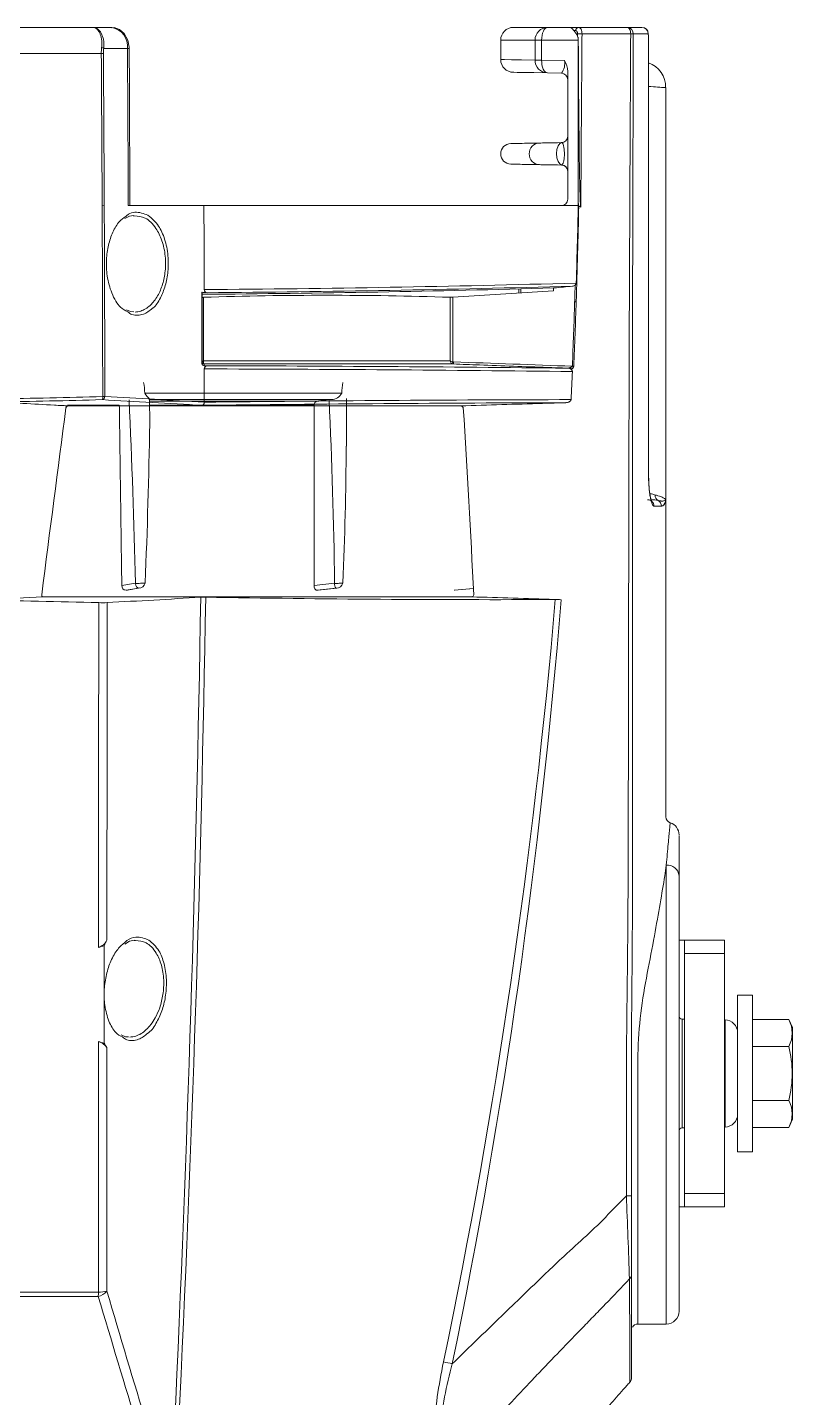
# Model space of a CAD drawing. Extents: x 9.3 to 87, y 1.1 to 68.8.
# Drawn here: x 39.43 to 43.02, y 6.65 to 13.08 of the extents above; entities that cross this region are included whole.
import ezdxf

# ---------------------------------------------------------------- set-up
doc = ezdxf.new("R2010")
doc.units = 0
doc.header["$MEASUREMENT"] = 0
doc.linetypes.add('SLD-Solid', pattern=[0])
doc.layers.add('OBJECT', color=7, linetype='CONTINUOUS')

msp = doc.modelspace()

# ---------------------------------------------------------------- linework, layer by layer
at = {"layer": 'OBJECT', "linetype": 'SLD-Solid', "lineweight": 15}
for p, q in [((39.7338, 13.079), (38.1725, 13.079)), ((41.8677, 13.079), (41.7075, 13.079)), ((41.9765, 13.079), (41.8677, 13.079)), ((41.9765, 13.079), (42.0129, 13.079)), ((42.0001, 13.064), (41.9904, 13.064)), ((42.3401, 13.0515), (42.3399, 13.049)), ((41.6475, 13.019), (41.6475, 12.9284)), ((41.6475, 13.019), (41.809, 13.019)), ((41.809, 13.019), (41.809, 12.9256)), ((41.8396, 13.019), (41.809, 13.019)), ((41.8396, 12.9256), (41.8396, 13.019)), ((41.8396, 13.019), (42.0107, 13.019)), ((42.0107, 12.243), (42.0107, 13.019)), ((42.3411, 13.0395), (42.3409, 13.037)), ((42.3409, 13.037), (42.3412, 13.037)), ((42.3415, 10.989), (42.3413, 13.037)), ((42.3413, 12.9132), (42.3413, 13.037)), ((38.1725, 12.9566), (39.7731, 12.9566)), ((41.8396, 12.9256), (41.809, 12.9256)), ((41.9466, 12.9238), (41.8396, 12.9256)), ((41.8667, 12.8656), (41.933, 12.8645)), ((41.9625, 12.8728), (41.9625, 12.273)), ((42.4225, 10.8655), (42.4225, 12.7965)), ((39.7773, 12.2429), (39.7871, 12.243)), ((39.9344, 12.243), (39.9245, 12.243)), ((40.2546, 12.243), (39.9344, 12.243)), ((41.4232, 11.8135), (41.8956, 11.8438)), ((41.7325, 11.8333), (41.7325, 11.8524)), ((41.7423, 11.8527), (41.7423, 11.834)), ((40.253, 11.8131), (40.253, 11.5153)), ((41.4103, 11.5153), (41.4103, 11.8131)), ((41.4232, 11.8135), (41.4232, 11.511)), ((40.253, 11.5153), (41.4103, 11.5153)), ((41.4256, 11.5004), (40.2563, 11.5004)), ((40.9015, 11.3629), (39.9771, 11.3629)), ((40.0005, 11.2206), (39.9989, 11.3363)), ((40.7858, 11.3264), (39.9993, 11.3264)), ((40.8536, 11.334), (40.0003, 11.334)), ((40.9233, 11.1155), (40.9235, 11.3393)), ((39.8578, 11.3072), (39.6139, 11.3072)), ((40.7729, 11.3072), (39.9996, 11.3072)), ((42.4228, 10.8629), (42.4227, 10.8655)), ((39.8694, 10.4613), (39.9335, 10.4728)), ((39.9476, 10.4494), (39.8893, 10.439)), ((39.8928, 10.439), (39.8893, 10.439)), ((39.8928, 10.439), (39.9482, 10.4494)), ((39.8961, 10.4393), (39.9537, 10.4502)), ((40.7717, 10.4613), (40.868, 10.4728)), ((40.8746, 10.4494), (40.787, 10.439)), ((40.7898, 10.439), (40.787, 10.439)), ((40.7898, 10.439), (40.8751, 10.4494)), ((40.7911, 10.4391), (40.8782, 10.4497)), ((41.5195, 10.4477), (41.4288, 10.439)), ((41.4306, 10.439), (41.4288, 10.439)), ((41.4306, 10.439), (41.5195, 10.4477)), ((41.431, 10.439), (41.5195, 10.4477)), ((39.194, 10.3923), (39.4978, 10.4082)), ((42.4245, 6.998), (42.4245, 9.1504)), ((42.4845, 9.1005), (42.4845, 7.058)), ((42.4845, 8.798), (42.5105, 8.798)), ((42.6975, 8.798), (42.5105, 8.798)), ((42.5105, 8.798), (42.5105, 8.7355)), ((42.6975, 8.7355), (42.6975, 8.798)), ((42.6975, 8.7355), (42.5105, 8.7355)), ((42.5105, 8.7355), (42.5105, 7.6105)), ((42.6975, 7.6105), (42.6975, 8.7355)), ((42.8295, 8.5405), (42.7595, 8.5405)), ((42.7595, 8.5405), (42.7595, 7.8055)), ((42.8295, 8.5405), (42.8295, 7.8055)), ((42.5105, 8.4275), (42.4993, 8.4277)), ((42.4993, 8.4277), (42.4993, 7.9182)), ((42.7006, 8.4242), (42.6975, 8.4242)), ((42.7006, 8.4242), (42.7006, 7.9217)), ((42.8295, 8.4255), (43, 8.4255)), ((43.0175, 8.3879), (43, 8.4255)), ((43.0175, 7.958), (43.0175, 8.3879)), ((42.8295, 8.2993), (43, 8.2993)), ((42.8295, 8.0467), (43, 8.0467)), ((42.4993, 7.9182), (42.5105, 7.9184)), ((42.6975, 7.9217), (42.7006, 7.9217)), ((42.8295, 7.9204), (43, 7.9204)), ((43, 7.9204), (43.0175, 7.958)), ((42.7595, 7.8055), (42.8295, 7.8055)), ((42.5105, 7.6105), (42.6975, 7.6105)), ((42.5105, 7.6105), (42.5105, 7.548)), ((42.6975, 7.548), (42.6975, 7.6105)), ((42.4845, 7.548), (42.5105, 7.548)), ((42.6975, 7.548), (42.5105, 7.548)), ((39.7601, 7.1477), (38.1925, 7.1477)), ((38.1925, 7.1266), (39.7586, 7.1266)), ((42.2912, 6.998), (42.4245, 6.998))]:
    msp.add_line(p, q, dxfattribs=at)
at = {"layer": 'OBJECT', "linetype": 'SLD-Solid', "lineweight": 15, "flags": 128}
for points in [[(39.904, 12.9801), (39.9041, 12.9859), (39.8978, 13.0195), (39.8804, 13.0509), (39.8591, 13.069), (39.8332, 13.0782), (39.8228, 13.0777)], [(41.8396, 13.019), (41.8401, 13.0307), (41.8417, 13.0419), (41.8443, 13.0523), (41.8478, 13.0614), (41.8521, 13.0688), (41.857, 13.0744), (41.8622, 13.0778), (41.8677, 13.079)], [(42.2576, 13.0493), (42.2572, 13.0551), (42.2562, 13.0607), (42.2546, 13.0658), (42.2525, 13.0703), (42.2499, 13.074), (42.247, 13.0767), (42.2438, 13.0784), (42.2406, 13.079)], [(42.3411, 13.0395), (42.3404, 13.0479), (42.3401, 13.0515)], [(39.9074, 12.243), (39.9057, 12.7974), (39.9041, 12.9801)], [(41.809, 12.9256), (41.7453, 12.9267), (41.6975, 12.9276), (41.6655, 12.9281), (41.6495, 12.9284), (41.6475, 12.9284)], [(41.8396, 12.9256), (41.84, 12.914), (41.8414, 12.9028), (41.8438, 12.8924), (41.8472, 12.8834), (41.8513, 12.8759), (41.8561, 12.8703), (41.8613, 12.8669), (41.8667, 12.8656)], [(41.7065, 12.8684), (41.7085, 12.8684), (41.7243, 12.8681), (41.756, 12.8676), (41.8035, 12.8667), (41.8667, 12.8656)], [(41.9336, 12.5385), (41.9244, 12.5345), (41.9166, 12.5234), (41.9115, 12.5069), (41.9097, 12.4873), (41.9115, 12.4675), (41.9167, 12.4504), (41.9245, 12.4385), (41.9337, 12.4335)], [(39.8839, 12.1824), (39.906, 12.1941), (39.9242, 12.1965)], [(41.9947, 11.7925), (41.9956, 11.7924), (41.9965, 11.7924), (41.9974, 11.7924), (41.9983, 11.7923), (41.9992, 11.7923), (42, 11.7923), (42.0009, 11.7923), (42.0017, 11.7922)], [(39.9258, 11.7455), (39.9095, 11.7464), (39.891, 11.755)], [(41.9839, 11.49), (41.9847, 11.4899), (41.9856, 11.4899), (41.9865, 11.4899), (41.9873, 11.4898), (41.9881, 11.4898), (41.9889, 11.4898), (41.9897, 11.4897), (41.9905, 11.4897)], [(42.3371, 10.8628), (42.3439, 10.863), (42.3534, 10.858), (42.3563, 10.8548), (42.3561, 10.8554), (42.3533, 10.8634), (42.3491, 10.8825), (42.3449, 10.9133), (42.3424, 10.946), (42.3413, 10.985), (42.3414, 10.9946)], [(42.3409, 10.989), (42.3412, 10.989), (42.3412, 10.989)], [(42.4228, 9.3761), (42.4228, 9.5858), (42.4229, 9.9132), (42.4229, 10.2388), (42.4228, 10.5678), (42.4227, 10.8596)], [(39.8835, 8.7799), (39.9055, 8.793), (39.9282, 8.7979)], [(39.9013, 8.3449), (39.8867, 8.3454), (39.8663, 8.3545)]]:
    msp.add_lwpolyline(points, dxfattribs=at)
at = {"layer": 'OBJECT', "linetype": 'SLD-Solid', "lineweight": 15}
for centre, radius, start, end in [((39.8059, 12.9903), 0.0902, 353.81159, 79.44978), ((41.7075, 13.019), 0.06, 90, 180), ((41.8684, 13.0196), 0.0594, 90.58943, 180.5786), ((41.9143, 13.007), 0.0951, 36.7771, 49.15459), ((41.9507, 13.019), 0.06, 18.16189, 48.5913), ((42.0141, 13.065), 0.0141, 94.73642, 184.06172), ((42.0277, 14.123), 1.0744, 268.93948, 270.07846), ((42.2403, 13.0492), 0.0297, 359.45269, 89.44441), ((42.2562, 12.7606), 0.2887, 87.25748, 89.72438), ((42.3102, 13.049), 0.03, 4.77847, 90), ((42.3101, 13.0491), 0.0298, 359.70438, 89.69985), ((39.7696, 12.9523), 0.0321, 61.93705, 80.69406), ((39.8979, 12.94), 0.0406, 80.97376, 93.26938), ((-61.8613, 12.0839), 101.7609, 0.089571, 0.504867), ((42.0707, 13.019), 0.06, 169.3472, 180.00178), ((42.3112, 13.037), 0.03, 359.99868, 4.74877), ((39.7755, 12.5755), 0.3811, 88.86957, 90.34707), ((41.7075, 12.9284), 0.06, 181.05911, 269), ((41.8683, 12.925), 0.0594, 179.38727, 268.42432), ((41.8743, 12.9091), 0.0738, 322.7697, 11.46056), ((41.8623, 12.8694), 0.1003, 1.90072, 32.77692), ((41.9325, 12.8345), 0.03, 0, 89), ((42.3014, 12.7998), 0.1202, 358.42916, 70.61272), ((41.6959, 12.486), 0.0483, 90.998, 269.002), ((41.8318, 12.486), 0.0507, 91.79685, 268.26946), ((41.9325, 12.5684), 0.03, 271.15429, 359.99576), ((41.9325, 12.4035), 0.03, 0.00013, 88.99999), ((41.9325, 12.4036), 0.03, 0.02994, 87.69727), ((16.0479, 12.7328), 25.968, 358.11788, 358.9904), ((42.103, 12.2641), 0.0919, 173.01258, 194.63905), ((41.9325, 12.273), 0.03, 270.00107, 359.99893), ((-22.9671, 13.8179), 65.0004, 358.214155, 358.609765), ((39.6703, 89.4693), 77.6441, 270.425248, 271.642707), ((39.6073, 98.4892), 86.6424, 270.429296, 271.583687), ((40.271, 11.8492), 0.0146, 179.8266, 264.88126), ((39.5651, 99.6841), 87.8522, 270.459596, 271.578347), ((41.9834, 11.8851), 0.02, 274.2254, 313.47299), ((41.9885, 11.8809), 0.0133, 309.95084, 356.00694), ((40.2508, 11.835), 0.022, 258.81911, 275.91542), ((40.8319, -5.722), 17.5447, 88.11096, 91.89078), ((41.4125, 11.9562), 0.1431, 269.09712, 274.27988), ((11.4814, 12.7676), 30.5359, 357.60155, 358.16961), ((40.2575, 11.501), 0.015, 107.40837, 137.24431), ((40.2554, 11.5116), 0.00891, 182.63132, 256.44768), ((40.2565, 11.5103), 0.01, 180.01571, 268.65535), ((40.2712, 11.5096), 0.019, 162.36293, 200.3414), ((41.4288, 11.5183), 0.0187, 189.05935, 238.79879), ((41.4263, 11.5416), 0.0308, 238.58779, 264.17321), ((41.6475, 11.3991), 0.2506, 153.49171, 155.69781), ((41.5759, 11.5024), 0.1504, 176.96571, 180.77377), ((40.294, 11.5326), 0.0586, 212.25671, 219.99672), ((40.2565, 11.5016), 0.00998, 179.99101, 221.74145), ((40.2559, 11.5013), 0.00933, 223.28903, 272.77259), ((40.2719, 11.4773), 0.0152, 92.24788, 179.94955), ((39.641, -197.4045), 208.8828, 89.357174, 89.831128), ((39.5905, -208.3811), 219.8747, 89.383186, 89.822604), ((41.9592, 11.4465), 0.0344, 54.69654, 92.70545), ((41.9501, 11.5412), 0.0614, 280.13634, 291.61377), ((41.947, 11.4603), 0.0351, 23.97367, 42.8358), ((41.9703, 11.4931), 0.0205, 295.16626, 350.41009), ((41.9735, 11.465), 0.011, 0.47886, 59.95239), ((39.6006, 11.3505), 0.3767, 1.88208, 9.67966), ((41.3966, 11.3416), 0.4956, 171.61921, 177.54145), ((39.7753, 11.3474), 0.0144, 278.59632, 1.97734), ((39.7573, 11.344), 0.0229, 331.71312, 9.4217), ((33.4482, -103.446), 114.9535, 86.609733, 86.84373), ((39.7789, 11.6333), 0.2856, 270.18808, 272.16523), ((33.4561, -103.4111), 114.9336, 86.608027, 86.841002), ((3.3137, 9.6288), 36.6295, 1.32023, 2.66675), ((39.171, 10.691), 1.0494, 37.7925, 39.8131), ((42.4684, -172.4682), 183.788, 90.160735, 90.692787), ((42.2517, -147.9488), 159.2823, 90.098497, 90.717799), ((40.791, 11.3089), 0.0182, 106.35303, 185.63653), ((16.4406, 10.1654), 24.4293, 0.7209, 2.73964), ((40.8536, 11.3882), 0.0541, 269.94104, 332.151), ((39.6191, 11.2934), 0.0119, 115.9032, 173.78101), ((11.6096, 11.6566), 28.3941, 357.61237, 359.12004), ((22.8772, 11.2211), 18.0457, 357.62634, 359.66464), ((42.3525, 10.7649), 0.1225, 55.18557, 80.69789), ((42.402, 10.8854), 0.0297, 179.16299, 239.2745), ((42.3366, 10.834), 0.0301, 359.9965, 47.04182), ((42.3717, 10.834), 0.03, 0.00728, 59.72215), ((39.5028, 10.4159), 0.0092, 169.08807, 237.10879), ((39.891, 10.4605), 0.0215, 177.78065, 265.54924), ((39.9489, 10.4807), 0.0313, 268.73378, 343.89137), ((40.9003, 10.469), 0.0323, 175.85573, 217.29388), ((40.8767, 10.4814), 0.032, 267.20907, 342.93639), ((41.5105, 10.419), 0.0108, 278.04265, 352.93385), ((39.7801, 10.9608), 0.58, 268.11254, 272.01677), ((-90.4371, 12.5896), 130.6954, 357.338328, 359.042818), ((-79.7629, 12.3871), 120.0424, 357.198441, 359.054719), ((41.6298, 90.8984), 80.5033, 269.027305, 270.195066), ((11.893, 12.9746), 30.1215, 348.21071, 355.08829), ((12.3133, 12.7886), 29.7144, 348.39606, 355.37979), ((42.4517, 9.3771), 0.0293, 181.79419, 253.02557), ((42.4245, 9.2924), 0.06, 359.99858, 71.40494), ((42.4291, 9.0949), 0.0557, 5.72838, 94.76202), ((39.7347, 8.8329), 0.0739, 290.33187, 331.59306), ((42.4995, 8.4427), 0.015, 180, 269), ((42.6995, 8.3642), 0.06, 0, 89), ((42.8789, 8.3624), 0.1366, 332.46622, 27.53378), ((39.7373, 8.2486), 0.0775, 36.46375, 72.65227), ((42.4883, 8.173), 0.527, 346.13444, 13.86556), ((42.8789, 7.9835), 0.1366, 332.46622, 27.53378), ((42.6995, 7.9817), 0.06, 271, 0), ((42.4995, 7.9032), 0.015, 91, 180), ((1.3423, 5.8844), 40.9309, 1.85492, 2.4021), ((42.2434, 4.7474), 2.8525, 89.64303, 90.1249), ((42.2396, 7.2273), 0.0217, 304.09363, 358.13352), ((-48.1185, 6.5561), 90.3726, 0.107535, 0.4141), ((39.7356, 7.2085), 0.085, 285.66739, 318.26378), ((39.5186, 7.1547), 0.2417, 353.32537, 358.3442), ((39.7579, 7.3531), 0.2054, 270.61891, 281.56023), ((42.4245, 7.058), 0.06, 270, 0), ((42.2893, 6.9718), 0.0263, 85.33248, 154.40599), ((43.41, 6.2662), 2.0631, 164.6678, 173.52511), ((43.2195, 15.4548), 8.8283, 257.96761, 258.24123), ((42.2327, 6.745), 0.0287, 317.41018, 341.99629), ((42.2293, 6.7468), 0.0324, 319.43676, 344.6691), ((42.2459, 6.7413), 0.015, 336.36557, 348.07079), ((42.2462, 6.7416), 0.015, 338.06517, 359.99965)]:
    msp.add_arc(centre, radius, start, end, dxfattribs=at)
msp.add_ellipse((38.1725, -23.2628), major_axis=(3.3449, 44.0055), ratio=0.043321, start_param=0.670917, end_param=0.702481, dxfattribs=at)
for points, knots in [([(39.7847, 12.9807), (39.7856, 12.9875), (39.7859, 12.9943), (39.7856, 13.0073), (39.7849, 13.0138), (39.7828, 13.0259), (39.7813, 13.0316), (39.7776, 13.0422), (39.7753, 13.0472), (39.7703, 13.056), (39.7675, 13.06), (39.7615, 13.0668), (39.7583, 13.0697), (39.7517, 13.0743), (39.7482, 13.076), (39.7411, 13.0784), (39.7374, 13.079), (39.7338, 13.079)], [0, 0, 0, 0, 0.125, 0.125, 0.25, 0.25, 0.375, 0.375, 0.5, 0.5, 0.625, 0.625, 0.75, 0.75, 0.875, 0.875, 1, 1, 1, 1]), ([(39.8224, 13.079), (39.8029, 13.079), (39.7835, 13.079), (39.764, 13.079), (39.7539, 13.079), (39.7439, 13.079), (39.7338, 13.079)], [0.001774252, 0.001774252, 0.001774252, 0.001774252, 0.004640259, 0.004640259, 0.004640259, 0.00612036, 0.00612036, 0.00612036, 0.00612036]), ([(39.7748, 12.984), (39.7756, 12.9908), (39.776, 12.9973), (39.7759, 13.0101), (39.7755, 13.0163), (39.7738, 13.0281), (39.7726, 13.0336), (39.7696, 13.0438), (39.7678, 13.0486), (39.7637, 13.0571), (39.7614, 13.0608), (39.7565, 13.0673), (39.7539, 13.0701), (39.7484, 13.0745), (39.7456, 13.0762), (39.7398, 13.0784), (39.7367, 13.079), (39.7338, 13.079)], [0, 0, 0, 0, 0.125, 0.125, 0.25, 0.25, 0.375, 0.375, 0.5, 0.5, 0.625, 0.625, 0.75, 0.75, 0.875, 0.875, 1, 1, 1, 1]), ([(41.963, 13.079), (41.9528, 13.079), (41.9278, 13.079), (41.9018, 13.079), (41.8863, 13.079), (41.8867, 13.079), (41.8869, 13.079)], [0, 0, 0, 0, 0.208737, 0.512101, 0.815465, 1, 1, 1, 1]), ([(41.963, 13.079), (41.9638, 13.079), (41.9657, 13.079), (41.9714, 13.079), (41.9752, 13.079), (41.9847, 13.079), (41.9901, 13.079), (42.002, 13.079), (42.0081, 13.079), (42.0144, 13.079)], [0, 0, 0, 0, 0.25, 0.25, 0.5, 0.5, 0.75, 0.75, 1, 1, 1, 1]), ([(42.0078, 13.0488), (42.0078, 13.0528), (42.007, 13.0567), (42.0042, 13.0623), (42.0021, 13.064), (42.0001, 13.064)], [0, 0, 0, 0, 0.5, 0.5, 1, 1, 1, 1]), ([(42.2406, 13.079), (42.202, 13.079), (42.1635, 13.079), (42.1249, 13.079), (42.0876, 13.079), (42.0503, 13.079), (42.0129, 13.079)], [0, 0, 0, 0, 0.003565496, 0.003565496, 0.003565496, 0.007017211, 0.007017211, 0.007017211, 0.007017211]), ([(42.0129, 13.079), (42.0173, 13.079), (42.0215, 13.0756), (42.026, 13.0672), (42.0272, 13.0639), (42.0288, 13.0565), (42.0292, 13.0526), (42.0292, 13.0486)], [0, 0, 0, 0, 0.5, 0.5, 0.75, 0.75, 1, 1, 1, 1]), ([(42.0292, 13.0486), (42.0291, 13.0386), (42.029, 13.0286), (42.029, 13.0186), (42.0287, 12.9786), (42.0284, 12.9386), (42.0281, 12.8986), (42.0269, 12.7386), (42.0258, 12.5786), (42.0248, 12.4186), (42.0244, 12.3601), (42.024, 12.3015), (42.0236, 12.243)], [0, 0, 0, 0, 0.000762, 0.000762, 0.000762, 0.00381, 0.00381, 0.00381, 0.016002, 0.016002, 0.016002, 0.0204644, 0.0204644, 0.0204644, 0.0204644]), ([(42.0292, 13.0486), (42.0413, 13.0486), (42.0534, 13.0487), (42.0655, 13.0487), (42.1295, 13.0489), (42.1935, 13.0491), (42.2576, 13.0493)], [0.00040516, 0.00040516, 0.00040516, 0.00040516, 0.001524, 0.001524, 0.001524, 0.007445876, 0.007445876, 0.007445876, 0.007445876]), ([(42.2576, 13.0493), (42.2564, 12.8223), (42.2552, 12.5952), (42.253, 12.1412), (42.2519, 11.9141), (42.2502, 11.46), (42.2496, 11.233), (42.2486, 10.7788), (42.2483, 10.5517), (42.2475, 10.0976), (42.2472, 9.8705), (42.2465, 9.5299), (42.2463, 9.4164), (42.2458, 9.1893), (42.2455, 9.0758), (42.2441, 8.8487), (42.2431, 8.7352), (42.2403, 8.5081), (42.2387, 8.3946), (42.2381, 8.1675), (42.2379, 8.054), (42.2375, 7.8269), (42.2374, 7.7134), (42.2372, 7.5999)], [0, 0, 0, 0, 0.125, 0.125, 0.25, 0.25, 0.375, 0.375, 0.5, 0.5, 0.625, 0.625, 0.6875, 0.6875, 0.75, 0.75, 0.8125, 0.8125, 0.875, 0.875, 0.9375, 0.9375, 1, 1, 1, 1]), ([(42.2612, 7.5998), (42.2612, 7.7134), (42.2612, 7.8269), (42.2612, 7.9972), (42.2612, 8.0539), (42.2612, 8.1675), (42.2612, 8.2242), (42.2614, 8.3945), (42.2627, 8.508), (42.2648, 8.7351), (42.2655, 8.8486), (42.2662, 9.0757), (42.2663, 9.1892), (42.2663, 9.4163), (42.2663, 9.5298), (42.2662, 9.8704), (42.2661, 10.0974), (42.2659, 10.5515), (42.2658, 10.7786), (42.2658, 11.2327), (42.2659, 11.4598), (42.2667, 11.9138), (42.2673, 12.1409), (42.2686, 12.5949), (42.2693, 12.8219), (42.27, 13.049)], [0, 0, 0, 0, 0.0625, 0.0625, 0.09375, 0.09375, 0.125, 0.125, 0.1875, 0.1875, 0.25, 0.25, 0.3125, 0.3125, 0.375, 0.375, 0.5, 0.5, 0.625, 0.625, 0.75, 0.75, 0.875, 0.875, 1, 1, 1, 1]), ([(39.7847, 12.9807), (39.8175, 12.9806), (39.8502, 12.9806), (39.883, 12.9806), (39.8872, 12.9805), (39.8914, 12.9805), (39.8956, 12.9805)], [0.000259417, 0.000259417, 0.000259417, 0.000259417, 0.00508, 0.00508, 0.00508, 0.005698078, 0.005698078, 0.005698078, 0.005698078]), ([(42.0118, 13.0301), (42.0107, 13.031), (42.01, 13.0323), (42.0087, 13.0349), (42.0082, 13.0363), (42.0077, 13.0377)], [0, 0, 0, 0, 0.5, 0.5, 1, 1, 1, 1]), ([(42.0235, 12.236), (42.0233, 12.2361), (42.0233, 12.2364), (42.0231, 12.2369), (42.0231, 12.2371), (42.0229, 12.2379), (42.0228, 12.2384), (42.0226, 12.2399), (42.0225, 12.241), (42.0222, 12.244), (42.0221, 12.2461), (42.0216, 12.2523), (42.0214, 12.2564), (42.0208, 12.2688), (42.0205, 12.2771), (42.0197, 12.3019), (42.0192, 12.3184), (42.0181, 12.3681), (42.0175, 12.4012), (42.0159, 12.5004), (42.0152, 12.5666), (42.0132, 12.7652), (42.0124, 12.8976), (42.0118, 13.0301)], [0, 0, 0, 0, 0.000977, 0.000977, 0.001953, 0.001953, 0.003906, 0.003906, 0.007813, 0.007813, 0.015625, 0.015625, 0.03125, 0.03125, 0.0625, 0.0625, 0.125, 0.125, 0.25, 0.25, 0.5, 0.5, 1, 1, 1, 1]), ([(42.3413, 12.8021), (42.3567, 12.8011), (42.3908, 12.7986), (42.4177, 12.7967), (42.42, 12.7966), (42.421, 12.7965)], [0, 0, 0, 0, 0.307356, 0.683158, 1, 1, 1, 1]), ([(41.695, 12.5343), (41.6952, 12.5343), (41.7066, 12.5345), (41.7405, 12.5351), (41.7545, 12.5353), (41.7798, 12.5358), (41.7889, 12.5359), (41.8085, 12.5363), (41.8193, 12.5365), (41.8302, 12.5366)], [0, 0, 0, 0, 0.5, 0.5, 0.75, 0.75, 0.875, 0.875, 1, 1, 1, 1]), ([(41.9331, 12.5384), (41.9347, 12.5384), (41.9363, 12.5374), (41.9393, 12.5332), (41.9407, 12.53), (41.9426, 12.5235), (41.9432, 12.5211), (41.9443, 12.5156), (41.9448, 12.5126), (41.9456, 12.5061), (41.946, 12.5025), (41.9464, 12.4952), (41.9466, 12.4914), (41.9466, 12.4836), (41.9465, 12.4797), (41.9462, 12.4723), (41.9459, 12.4686), (41.9448, 12.4585), (41.9437, 12.4526), (41.94, 12.4388), (41.9369, 12.4341), (41.9337, 12.4335)], [0, 0, 0, 0, 0.125, 0.125, 0.25, 0.25, 0.3125, 0.3125, 0.375, 0.375, 0.4375, 0.4375, 0.5, 0.5, 0.5625, 0.5625, 0.625, 0.625, 0.75, 0.75, 1, 1, 1, 1]), ([(41.8303, 12.4353), (41.8194, 12.4355), (41.8086, 12.4356), (41.789, 12.436), (41.7798, 12.4361), (41.7546, 12.4366), (41.7405, 12.4368), (41.7066, 12.4374), (41.6952, 12.4376), (41.695, 12.4376)], [0, 0, 0, 0, 0.125, 0.125, 0.25, 0.25, 0.5, 0.5, 1, 1, 1, 1]), ([(41.9337, 12.4335), (41.9337, 12.4335), (41.9337, 12.4335), (41.9337, 12.4335), (41.9335, 12.4335), (41.9333, 12.4335), (41.933, 12.4335), (41.933, 12.4335), (41.933, 12.4335), (41.933, 12.4335)], [-0.00000006, -0.00000006, -0.00000006, -0.00000006, 0, 0, 0, 0.00008830403, 0.00008830403, 0.00008830403, 0.00008836403, 0.00008836403, 0.00008836403, 0.00008836403]), ([(39.8884, 12.1928), (39.8925, 12.1964), (39.9056, 12.2081), (39.9413, 12.2168), (39.9717, 12.2058), (39.9922, 12.1983)], [0, 0, 0, 0, 0.126033, 0.410489, 1, 1, 1, 1]), ([(42.0108, 12.243), (41.8988, 12.243), (41.7773, 12.243), (41.5808, 12.243), (41.513, 12.243), (41.3734, 12.243), (41.3014, 12.243), (41.1903, 12.243), (41.1527, 12.243), (41.0767, 12.243), (41.0383, 12.243), (40.9218, 12.243), (40.8425, 12.243), (40.5993, 12.243), (40.4304, 12.243), (40.2546, 12.243)], [0, 0, 0, 0, 0.25, 0.25, 0.375, 0.375, 0.5, 0.5, 0.5625, 0.5625, 0.625, 0.625, 0.75, 0.75, 1, 1, 1, 1]), ([(39.8971, 11.7451), (39.8856, 11.751), (39.8566, 11.7659), (39.8214, 11.8265), (39.799, 11.9076), (39.7953, 11.9882), (39.8052, 12.06), (39.8265, 12.1219), (39.8549, 12.1697), (39.8781, 12.1857), (39.8884, 12.1928)], [0, 0, 0, 0, 0.110921, 0.278178, 0.422402, 0.544804, 0.657356, 0.772097, 0.898028, 1, 1, 1, 1]), ([(39.9316, 11.744), (39.9404, 11.7451), (39.9647, 11.7479), (39.9888, 11.7628), (40.0155, 11.7875), (40.038, 11.8161), (40.0622, 11.8722), (40.0753, 11.937), (40.0755, 12.0096), (40.06, 12.0813), (40.0276, 12.1455), (39.9818, 12.1911), (39.9454, 12.1938), (39.928, 12.195)], [0, 0, 0, 0, 0.063551, 0.174867, 0.177866, 0.2774, 0.366196, 0.450775, 0.539961, 0.640709, 0.741556, 0.875837, 1, 1, 1, 1]), ([(39.9922, 12.1983), (40.0097, 12.1838), (40.0405, 12.1584), (40.0726, 12.0879), (40.0882, 12.0121), (40.0879, 11.9349), (40.0749, 11.8655), (40.0504, 11.8074), (40.0285, 11.7714), (40.0144, 11.7624), (40.0136, 11.7619)], [0, 0, 0, 0, 0.189382, 0.332452, 0.476174, 0.603694, 0.724371, 0.850481, 0.991122, 1, 1, 1, 1]), ([(40.2697, 11.8347), (40.2653, 11.8351), (40.2609, 11.8355), (40.2565, 11.8359), (40.2532, 11.8362), (40.2499, 11.8365), (40.2465, 11.8368), (40.2458, 11.8369), (40.2451, 11.837), (40.2444, 11.837)], [-0.000655032, -0.000655032, -0.000655032, -0.000655032, 0, 0, 0, 0.000494342, 0.000494342, 0.000494342, 0.000599943, 0.000599943, 0.000599943, 0.000599943]), ([(41.8961, 11.8571), (41.8968, 11.8572), (41.8975, 11.8573), (41.8982, 11.8573), (41.9271, 11.86), (41.956, 11.8626), (41.9848, 11.8652)], [0.01228681, 0.01228681, 0.01228681, 0.01228681, 0.012341304, 0.012341304, 0.012341304, 0.014551629, 0.014551629, 0.014551629, 0.014551629]), ([(41.9947, 11.7925), (41.9947, 11.7927), (41.9948, 11.7929), (41.9948, 11.7931), (41.9956, 11.819), (41.9963, 11.8448), (41.9971, 11.8706)], [0, 0, 0, 0, 0.000016803, 0.000016803, 0.000016803, 0.001987127, 0.001987127, 0.001987127, 0.001987127]), ([(40.0136, 11.7619), (39.9995, 11.7505), (39.9771, 11.7325), (39.953, 11.7299), (39.9442, 11.7289)], [0, 0, 0, 0, 0.62982, 1, 1, 1, 1]), ([(39.9442, 11.7289), (39.9349, 11.7288), (39.9187, 11.7285), (39.9036, 11.7401), (39.8971, 11.7451)], [0, 0, 0, 0, 0.566389, 1, 1, 1, 1]), ([(41.4232, 11.511), (41.4234, 11.5109), (41.4235, 11.5108), (41.4237, 11.5108), (41.4243, 11.5105), (41.4251, 11.5104), (41.4258, 11.5103)], [0, 0, 0, 0, 0.00001318777, 0.00001318777, 0.00001318777, 0.0000681759, 0.0000681759, 0.0000681759, 0.0000681759]), ([(40.2563, 11.5004), (40.2563, 11.5001), (40.2563, 11.4999), (40.2563, 11.4997), (40.2563, 11.4987), (40.2563, 11.4978), (40.2563, 11.4969), (40.2563, 11.4952), (40.2563, 11.4936), (40.2563, 11.492)], [0, 0, 0, 0, 0.000508, 0.000508, 0.000508, 0.00254, 0.00254, 0.00254, 0.006099014, 0.006099014, 0.006099014, 0.006099014]), ([(40.2563, 11.492), (40.2564, 11.492), (40.2566, 11.492), (40.2567, 11.492), (40.2616, 11.4922), (40.2664, 11.4924), (40.2713, 11.4925)], [0.0004836717, 0.0004836717, 0.0004836717, 0.0004836717, 0.0005035784, 0.0005035784, 0.0005035784, 0.0012252009, 0.0012252009, 0.0012252009, 0.0012252009]), ([(41.9609, 11.4808), (41.9564, 11.481), (41.9518, 11.4811), (41.9473, 11.4813), (41.9207, 11.4823), (41.894, 11.4832), (41.8674, 11.4842), (41.7608, 11.4881), (41.6542, 11.492), (41.5477, 11.4959), (41.507, 11.4974), (41.4663, 11.4989), (41.4256, 11.5004)], [0.00016333, 0.00016333, 0.00016333, 0.00016333, 0.000508, 0.000508, 0.000508, 0.00254, 0.00254, 0.00254, 0.010668, 0.010668, 0.010668, 0.01377137, 0.01377137, 0.01377137, 0.01377137]), ([(41.9575, 11.4808), (41.9585, 11.4808), (41.9593, 11.4808), (41.9606, 11.4808), (41.961, 11.4808), (41.9609, 11.4808)], [0, 0, 0, 0, 0.5, 0.5, 1, 1, 1, 1]), ([(41.9727, 11.4842), (41.9748, 11.4846), (41.977, 11.4851), (41.98, 11.4863), (41.981, 11.4868), (41.9829, 11.488), (41.9838, 11.4888), (41.9839, 11.49)], [0, 0, 0, 0, 0.5, 0.5, 0.75, 0.75, 1, 1, 1, 1]), ([(39.281, 11.3223), (39.3225, 11.3201), (39.3639, 11.3178), (39.4054, 11.3156), (39.4546, 11.3129), (39.5038, 11.3102), (39.5529, 11.3075), (39.5652, 11.3068), (39.5775, 11.3061), (39.5898, 11.3055), (39.596, 11.3051), (39.6021, 11.3048), (39.6083, 11.3045), (39.6098, 11.3044), (39.6114, 11.3043), (39.6129, 11.3042), (39.6132, 11.3042), (39.6136, 11.3042), (39.6139, 11.3042)], [0.02387482, 0.02387482, 0.02387482, 0.02387482, 0.03024555, 0.03024555, 0.03024555, 0.03780694, 0.03780694, 0.03780694, 0.03969728, 0.03969728, 0.03969728, 0.04064246, 0.04064246, 0.04064246, 0.04087875, 0.04087875, 0.04087875, 0.04092889, 0.04092889, 0.04092889, 0.04092889]), ([(40.2563, 11.321), (40.2562, 11.3172), (40.255, 11.3135), (40.2513, 11.3082), (40.2488, 11.3066), (40.2462, 11.3063)], [0, 0, 0, 0, 0.5, 0.5, 1, 1, 1, 1]), ([(41.9779, 11.3333), (41.9778, 11.3304), (41.9761, 11.3279), (41.9722, 11.3243), (41.9699, 11.323), (41.9629, 11.32), (41.9578, 11.3192), (41.9528, 11.319)], [0, 0, 0, 0, 0.25, 0.25, 0.5, 0.5, 1, 1, 1, 1]), ([(39.6139, 11.3042), (39.7093, 11.3041), (39.8032, 11.3041), (39.9872, 11.3041), (40.0774, 11.3041), (40.253, 11.304), (40.3386, 11.304), (40.5052, 11.3039), (40.5864, 11.3039), (40.7431, 11.3039), (40.8188, 11.3039), (40.9643, 11.3039), (41.0339, 11.3039), (41.1668, 11.3039), (41.2301, 11.304), (41.3203, 11.304), (41.3495, 11.304), (41.4062, 11.3041), (41.4337, 11.3041), (41.4604, 11.3041)], [0, 0, 0, 0, 0.125, 0.125, 0.25, 0.25, 0.375, 0.375, 0.5, 0.5, 0.625, 0.625, 0.75, 0.75, 0.875, 0.875, 0.9375, 0.9375, 1, 1, 1, 1]), ([(41.4604, 11.3041), (41.4629, 11.3036), (41.4653, 11.3027), (41.4686, 11.3005), (41.4696, 11.2996), (41.4713, 11.2975), (41.4719, 11.2962), (41.472, 11.2947)], [0, 0, 0, 0, 0.5, 0.5, 0.75, 0.75, 1, 1, 1, 1]), ([(42.3409, 10.989), (42.3409, 10.9773), (42.3412, 10.966), (42.3419, 10.9493), (42.3421, 10.9438), (42.3428, 10.9332), (42.3432, 10.9281), (42.3444, 10.9132), (42.3454, 10.9039), (42.3476, 10.8872), (42.3488, 10.8797), (42.3514, 10.8664), (42.3527, 10.8606), (42.3554, 10.8508), (42.3569, 10.8468), (42.3597, 10.8403), (42.3611, 10.838), (42.3639, 10.8348), (42.3653, 10.834), (42.3666, 10.834)], [0, 0, 0, 0, 0.125, 0.125, 0.1875, 0.1875, 0.25, 0.25, 0.375, 0.375, 0.5, 0.5, 0.625, 0.625, 0.75, 0.75, 0.875, 0.875, 1, 1, 1, 1]), ([(42.3723, 10.8858), (42.3651, 10.8884), (42.3577, 10.891), (42.3481, 10.8918), (42.3479, 10.8918)], [0, 0, 0, 0, 0.977639, 1, 1, 1, 1]), ([(42.3868, 10.8599), (42.3892, 10.8594), (42.4015, 10.8569), (42.4173, 10.8578), (42.4227, 10.8631), (42.4226, 10.8629), (42.4226, 10.8629)], [0, 0, 0, 0, 0.10346, 0.535457, 0.988228, 1, 1, 1, 1]), ([(42.4226, 10.8629), (42.4226, 10.8629), (42.4226, 10.8629), (42.4205, 10.8599), (42.4125, 10.8561), (42.3979, 10.8583), (42.3961, 10.8586)], [0, 0, 0, 0, 0.029901, 0.204717, 0.904423, 1, 1, 1, 1]), ([(42.4017, 10.834), (42.4035, 10.8342), (42.4109, 10.835), (42.4191, 10.8451), (42.4238, 10.8632), (42.4226, 10.8598), (42.4225, 10.8596)], [0, 0, 0, 0, 0.131399, 0.551584, 0.971791, 1, 1, 1, 1]), ([(42.4225, 10.8596), (42.422, 10.8578), (42.4209, 10.854), (42.4123, 10.835), (42.4042, 10.8342), (42.4017, 10.834)], [0, 0, 0, 0, 0.391259, 0.81108, 1, 1, 1, 1]), ([(39.9336, 10.4713), (39.9415, 10.4715), (39.9576, 10.4719), (39.9717, 10.472), (39.9789, 10.472)], [0, 0, 0, 0, 0.488028, 1, 1, 1, 1]), ([(39.9476, 10.4494), (39.9475, 10.4494), (39.9466, 10.4496), (39.9443, 10.4503), (39.9407, 10.4532), (39.9373, 10.4581), (39.9347, 10.4642), (39.934, 10.4689), (39.9336, 10.4713)], [0, 0, 0, 0, 0.005288, 0.181468, 0.410794, 0.614407, 0.806988, 1, 1, 1, 1]), ([(40.787, 10.439), (40.7853, 10.4392), (40.7817, 10.4398), (40.7771, 10.4437), (40.7736, 10.4495), (40.7719, 10.4558), (40.7718, 10.4598), (40.7717, 10.4613)], [0, 0, 0, 0, 0.217771, 0.435527, 0.653693, 0.873139, 1, 1, 1, 1]), ([(40.8681, 10.4713), (40.8755, 10.4715), (40.8907, 10.4719), (40.9017, 10.472), (40.9073, 10.472)], [0, 0, 0, 0, 0.488041, 1, 1, 1, 1]), ([(41.512, 10.4083), (41.4559, 10.4082), (41.3962, 10.4083), (41.3002, 10.4084), (41.2671, 10.4084), (41.1992, 10.4084), (41.1643, 10.4084), (41.0567, 10.4085), (40.9813, 10.4085), (40.8625, 10.4085), (40.822, 10.4085), (40.7394, 10.4085), (40.6973, 10.4085), (40.5688, 10.4085), (40.4799, 10.4084), (40.2958, 10.4084), (40.2014, 10.4084), (39.9115, 10.4083), (39.7092, 10.4082), (39.4978, 10.4082)], [0, 0, 0, 0, 0.125, 0.125, 0.1875, 0.1875, 0.25, 0.25, 0.375, 0.375, 0.4375, 0.4375, 0.5, 0.5, 0.625, 0.625, 0.75, 0.75, 1, 1, 1, 1]), ([(39.761, 10.3811), (39.761, 10.1111), (39.7608, 9.8412), (39.7606, 9.302), (39.7604, 9.0326), (39.7604, 8.7637)], [0, 0, 0, 0, 0.5, 0.5, 1, 1, 1, 1]), ([(39.7997, 8.7978), (39.7998, 9.0611), (39.8, 9.3248), (39.8003, 9.8527), (39.8005, 10.1168), (39.8005, 10.3812)], [0, 0, 0, 0, 0.5, 0.5, 1, 1, 1, 1]), ([(40.2632, 10.4067), (40.2584, 10.4067), (40.2541, 10.4067), (40.2463, 10.4066), (40.2429, 10.4065), (40.2401, 10.4063)], [0, 0, 0, 0, 0.5, 0.5, 1, 1, 1, 1]), ([(42.4245, 9.1504), (42.4277, 9.1854), (42.4342, 9.2566), (42.4401, 9.3191), (42.4431, 9.3498), (42.4428, 9.3463), (42.4427, 9.3452)], [0, 0, 0, 0, 0.293304, 0.595748, 0.874487, 1, 1, 1, 1]), ([(42.4845, 9.2883), (42.4845, 9.2893), (42.4845, 9.2925), (42.4845, 9.2632), (42.4845, 9.2022), (42.4845, 9.1344), (42.4845, 9.1005)], [0, 0, 0, 0, 0.118294, 0.401933, 0.700897, 1, 1, 1, 1]), ([(42.2912, 7.0003), (42.2912, 7.0018), (42.2912, 7.005), (42.2913, 7.0506), (42.2913, 7.1266), (42.2913, 7.2337), (42.2914, 7.3668), (42.2912, 7.5233), (42.2911, 7.6952), (42.2908, 7.8776), (42.2914, 8.0671), (42.2894, 8.2621), (42.3014, 8.4586), (42.3358, 8.6458), (42.3692, 8.819), (42.3966, 8.9724), (42.4145, 9.0803), (42.4222, 9.1338), (42.4245, 9.1504)], [0, 0, 0, 0, 0.055337, 0.121281, 0.187225, 0.253169, 0.319114, 0.385057, 0.451, 0.514003, 0.577006, 0.642521, 0.707917, 0.774979, 0.842058, 0.906531, 0.970994, 1, 1, 1, 1]), ([(39.8872, 8.7901), (39.8893, 8.7922), (39.9044, 8.807), (39.9429, 8.818), (39.9766, 8.806), (39.9968, 8.7988)], [0, 0, 0, 0, 0.061779, 0.439198, 1, 1, 1, 1]), ([(39.8723, 8.3444), (39.8615, 8.3501), (39.8366, 8.3632), (39.807, 8.4162), (39.7877, 8.4876), (39.785, 8.5659), (39.7957, 8.6387), (39.8177, 8.7039), (39.8487, 8.7587), (39.8745, 8.7797), (39.8872, 8.7901)], [0, 0, 0, 0, 0.108886, 0.24869, 0.389172, 0.512645, 0.627203, 0.744722, 0.874217, 1, 1, 1, 1]), ([(39.907, 8.3434), (39.9165, 8.3446), (39.9426, 8.3479), (39.9849, 8.3745), (40.0232, 8.4233), (40.0494, 8.4822), (40.0645, 8.5434), (40.0683, 8.6144), (40.0572, 8.6839), (40.0293, 8.7471), (39.9867, 8.7925), (39.9509, 8.7949), (39.9336, 8.796)], [0, 0, 0, 0, 0.06779, 0.186097, 0.304741, 0.379952, 0.464788, 0.551812, 0.648298, 0.744867, 0.877248, 1, 1, 1, 1]), ([(39.9968, 8.7988), (40.0134, 8.7843), (40.0423, 8.7593), (40.0698, 8.6898), (40.0809, 8.6164), (40.0771, 8.5409), (40.0612, 8.4712), (40.0337, 8.4112), (40.009, 8.3727), (39.9931, 8.3627), (39.9913, 8.3616)], [0, 0, 0, 0, 0.18707, 0.324379, 0.462236, 0.586712, 0.707707, 0.836721, 0.982166, 1, 1, 1, 1]), ([(39.9913, 8.3616), (39.977, 8.3502), (39.9536, 8.3314), (39.9291, 8.3286), (39.9196, 8.3275)], [0, 0, 0, 0, 0.609349, 1, 1, 1, 1]), ([(39.9196, 8.3275), (39.9105, 8.3274), (39.8938, 8.3271), (39.879, 8.339), (39.8723, 8.3444)], [0, 0, 0, 0, 0.546179, 1, 1, 1, 1]), ([(41.4204, 6.8117), (41.4885, 6.8781), (41.5569, 6.944), (41.6592, 7.0428), (41.6932, 7.0758), (41.7614, 7.1416), (41.7955, 7.1744), (41.8467, 7.2235), (41.8638, 7.2398), (41.898, 7.2725), (41.9151, 7.2888), (41.9668, 7.3371), (42.0019, 7.3686), (42.0541, 7.4163), (42.0714, 7.4323), (42.1055, 7.4648), (42.1222, 7.4815), (42.1552, 7.5152), (42.1716, 7.5322), (42.2044, 7.566), (42.2208, 7.583), (42.2372, 7.5999)], [0, 0, 0, 0, 0.25, 0.25, 0.375, 0.375, 0.5, 0.5, 0.5625, 0.5625, 0.625, 0.625, 0.75, 0.75, 0.8125, 0.8125, 0.875, 0.875, 0.9375, 0.9375, 1, 1, 1, 1]), ([(42.2613, 7.2266), (42.2613, 7.2374), (42.2613, 7.2493), (42.2613, 7.2748), (42.2613, 7.2884), (42.2613, 7.3169), (42.2612, 7.332), (42.2612, 7.3631), (42.2612, 7.3791), (42.2612, 7.4117), (42.2612, 7.4285), (42.2612, 7.4622), (42.2612, 7.4792), (42.2612, 7.5304), (42.2612, 7.5649), (42.2612, 7.5998)], [0, 0, 0, 0, 0.125, 0.125, 0.25, 0.25, 0.375, 0.375, 0.5, 0.5, 0.625, 0.625, 0.75, 0.75, 1, 1, 1, 1]), ([(42.2517, 7.2093), (42.2137, 7.1701), (42.1764, 7.1303), (42.1197, 7.0712), (42.1006, 7.0517), (42.0626, 7.0125), (42.0435, 6.9929), (41.9864, 6.9341), (41.9484, 6.8949), (41.8913, 6.8358), (41.8723, 6.8161), (41.8344, 6.7766), (41.7778, 6.7171), (41.7028, 6.6372), (41.6468, 6.5769), (41.6095, 6.5366), (41.5909, 6.5164), (41.5535, 6.4761), (41.5347, 6.456), (41.4967, 6.4161), (41.4774, 6.3964), (41.4383, 6.3574), (41.4186, 6.3379), (41.3793, 6.2989), (41.3596, 6.2794), (41.34, 6.2599)], [0, 0, 0, 0, 0.125, 0.125, 0.1875, 0.1875, 0.25, 0.25, 0.375, 0.375, 0.4375, 0.4375, 0.5, 0.625, 0.6875, 0.6875, 0.75, 0.75, 0.8125, 0.8125, 0.875, 0.875, 0.9375, 0.9375, 1, 1, 1, 1]), ([(42.2612, 6.7416), (42.2612, 6.7463), (42.2612, 6.7601), (42.2612, 6.7946), (42.2612, 6.8083), (42.2612, 6.8324), (42.2612, 6.841), (42.2612, 6.8594), (42.2612, 6.8692), (42.2613, 6.9208), (42.2613, 6.9705), (42.2613, 7.0861), (42.2613, 7.152), (42.2613, 7.2266)], [0, 0, 0, 0, 0.25, 0.25, 0.375, 0.375, 0.4375, 0.4375, 0.5, 0.5, 0.75, 0.75, 1, 1, 1, 1]), ([(42.2613, 7.1001), (42.2613, 7.0728), (42.2613, 7.0115), (42.2613, 6.9328), (42.2612, 6.8454), (42.2612, 6.769), (42.2612, 6.7508), (42.2612, 6.7416)], [0, 0, 0, 0, 0.127624, 0.286794, 0.445966, 0.720031, 1, 1, 1, 1]), ([(41.3791, 6.8204), (41.3676, 6.7654), (41.3579, 6.7106), (41.3422, 6.6014), (41.3363, 6.547), (41.3334, 6.493)], [0, 0, 0, 0, 0.5, 0.5, 1, 1, 1, 1]), ([(42.003, 6.4372), (42.045, 6.4858), (42.0869, 6.5342), (42.1498, 6.6066), (42.1707, 6.6307), (42.2021, 6.6667), (42.2126, 6.6787), (42.2282, 6.6965), (42.2334, 6.7024), (42.2437, 6.7142), (42.2488, 6.72), (42.2539, 6.7257)], [0, 0, 0, 0, 0.5, 0.5, 0.75, 0.75, 0.875, 0.875, 0.9375, 0.9375, 1, 1, 1, 1])]:
    msp.add_open_spline(points, degree=3, knots=knots, dxfattribs=at)
for points, degree in [([(42.0077, 13.0377), (42.0078, 13.0414), (42.0078, 13.0451), (42.0078, 13.0488)], 3), ([(42.3102, 13.079), (42.2905, 13.079), (42.2673, 13.079), (42.2406, 13.079)], 3), ([(42.27, 13.049), (42.2968, 13.049), (42.3201, 13.049), (42.3399, 13.049)], 3), ([(42.3399, 13.049), (42.3403, 13.045), (42.3406, 13.041), (42.3409, 13.037)], 3), ([(39.7731, 12.9566), (39.7731, 12.9659), (39.7736, 12.9751), (39.7748, 12.984)], 3), ([(39.7847, 12.9807), (39.7835, 12.9728), (39.7829, 12.9648), (39.783, 12.9565)], 3), ([(42.3409, 13.037), (42.3409, 12.3543), (42.3405, 11.6717), (42.3409, 10.989)], 3), ([(39.7773, 12.2429), (39.7762, 12.4808), (39.7749, 12.7187), (39.7731, 12.9566)], 3), ([(39.783, 12.9565), (39.7847, 12.7187), (39.7861, 12.4809), (39.7871, 12.243)], 3), ([(41.8302, 12.5366), (41.8414, 12.5368), (41.8805, 12.5375), (41.9336, 12.5385)], 3), ([(41.933, 12.4335), (41.8805, 12.4344), (41.8415, 12.4351), (41.8303, 12.4353)], 3), ([(42.0108, 12.243), (42.0111, 12.2537), (42.0115, 12.2645), (42.0118, 12.2753)], 3), ([(39.7799, 11.3477), (39.7794, 11.646), (39.7786, 11.9445), (39.7773, 12.2429)], 3), ([(39.7871, 12.243), (39.7884, 11.9446), (39.7893, 11.6462), (39.7897, 11.3479)], 3), ([(39.8994, 12.243), (39.9078, 12.243), (39.9161, 12.243), (39.9245, 12.243)], 3), ([(40.2546, 12.243), (40.2555, 12.1117), (40.2561, 11.9805), (40.2565, 11.8493)], 3), ([(42.0235, 12.236), (42.0204, 12.2377), (42.0173, 12.2393), (42.0141, 12.2409)], 3), ([(42.0236, 12.243), (42.0236, 12.2406), (42.0236, 12.2383), (42.0235, 12.236)], 3), ([(39.928, 12.195), (39.9234, 12.196)], 1), ([(40.2444, 11.837), (40.2458, 11.8369), (40.2465, 11.8367), (40.2465, 11.8365)], 3), ([(40.2444, 11.5013), (40.2444, 11.6132), (40.2444, 11.7251), (40.2444, 11.837)], 3), ([(40.2465, 11.8365), (40.2465, 11.7248), (40.2465, 11.6132), (40.2465, 11.5016)], 3), ([(41.8956, 11.8438), (41.8958, 11.8482), (41.8959, 11.8527), (41.8961, 11.8571)], 3), ([(41.9839, 11.49), (41.988, 11.5908), (41.9916, 11.6916), (41.9947, 11.7925)], 3), ([(40.2533, 11.503), (40.2542, 11.5014), (40.2552, 11.5005), (40.2563, 11.5004)], 3), ([(41.4258, 11.5103), (41.6118, 11.5035), (41.7978, 11.4967), (41.9839, 11.49)], 3), ([(40.2444, 11.5013), (40.2458, 11.5014), (40.2465, 11.5014), (40.2465, 11.5016)], 3), ([(40.2567, 11.4773), (40.2566, 11.4253), (40.2565, 11.3732), (40.2563, 11.3212)], 3), ([(41.4256, 11.5004), (41.4233, 11.5005), (41.4211, 11.5011), (41.4191, 11.5023)], 3), ([(41.9845, 11.4651), (41.9824, 11.4212), (41.9802, 11.3772), (41.9779, 11.3333)], 3), ([(39.7775, 11.3331), (39.6129, 11.3285), (39.4474, 11.325), (39.281, 11.3223)], 3), ([(39.2828, 11.3369), (39.4494, 11.3395), (39.6152, 11.3431), (39.7799, 11.3477)], 3), ([(40.2563, 11.3212), (40.2563, 11.3211), (40.2563, 11.3211), (40.2563, 11.321)], 3), ([(40.2563, 11.321), (40.2563, 11.321), (40.2563, 11.321), (40.2563, 11.321)], 3), ([(40.842, 11.3331), (40.7858, 11.3264)], 1), ([(40.8536, 11.334), (40.842, 11.3331)], 1), ([(41.8442, 11.3157), (41.7163, 11.3118), (41.5884, 11.3079), (41.4604, 11.3041)], 3), ([(41.9528, 11.319), (41.9166, 11.3179), (41.8804, 11.3168), (41.8442, 11.3157)], 3), ([(39.8578, 11.3072), (39.8694, 10.4613)], 1), ([(40.7729, 11.3072), (40.7717, 10.4613)], 1), ([(41.5212, 10.4177), (41.5066, 10.7102), (41.4902, 11.0025), (41.472, 11.2947)], 3), ([(42.3505, 10.864), (42.3647, 10.864), (42.3768, 10.8623), (42.3868, 10.8599)], 3), ([(42.3666, 10.834), (42.3811, 10.834), (42.3928, 10.834), (42.4017, 10.834)], 3), ([(39.8961, 10.4393), (39.8928, 10.439)], 1), ([(39.9335, 10.4728), (39.9336, 10.4713)], 1), ([(39.9482, 10.4494), (39.9476, 10.4494)], 1), ([(39.9789, 10.472), (39.979, 10.4737)], 1), ([(40.7911, 10.4392), (40.7898, 10.439)], 1), ([(40.868, 10.4728), (40.8681, 10.4713)], 1), ([(40.8751, 10.4494), (40.8746, 10.4494)], 1), ([(40.9073, 10.472), (40.9074, 10.4737)], 1), ([(39.194, 10.3923), (39.3842, 10.3898), (39.5732, 10.3862), (39.761, 10.3811)], 3), ([(39.8005, 10.3812), (39.947, 10.3893), (40.0936, 10.3976), (40.2401, 10.4063)], 3), ([(41.8991, 10.3961), (41.77, 10.4004), (41.641, 10.4046), (41.512, 10.4083)], 3), ([(41.9311, 10.3951), (41.9205, 10.3954), (41.9098, 10.3958), (41.8991, 10.3961)], 3), ([(41.9311, 10.3951), (41.92, 10.3954), (41.9105, 10.3956), (41.9039, 10.3956)], 3), ([(39.7862, 8.7722), (39.7776, 8.7694), (39.769, 8.7666), (39.7604, 8.7637)], 3), ([(39.7861, 8.3152), (39.7861, 8.4674), (39.7861, 8.6198), (39.7862, 8.7722)], 3), ([(39.7997, 8.7978), (39.795, 8.7897), (39.7905, 8.7811), (39.7862, 8.7722)], 3), ([(39.9336, 8.796), (39.927, 8.7974)], 1), ([(39.7604, 8.3226), (39.7604, 7.9301), (39.7603, 7.5385), (39.7601, 7.1477)], 3), ([(39.7604, 8.3226), (39.7689, 8.3201), (39.7775, 8.3176), (39.7861, 8.3152)], 3), ([(39.7861, 8.3152), (39.7904, 8.3079), (39.7949, 8.3011), (39.7996, 8.2947)], 3), ([(39.7991, 7.1519), (39.7994, 7.532), (39.7995, 7.9129), (39.7996, 8.2947)], 3), ([(39.9879, 6.5203), (39.9251, 6.73), (39.8623, 6.9406), (39.7991, 7.1519)], 3), ([(39.7586, 7.1266), (39.8212, 6.9197), (39.8834, 6.7134), (39.9457, 6.508)], 3), ([(42.2606, 6.7382), (42.2612, 6.7399), (42.2612, 6.7409), (42.2612, 6.7416)], 3)]:
    msp.add_open_spline(points, degree=degree, dxfattribs=at)

doc.saveas('drawing.dxf')
